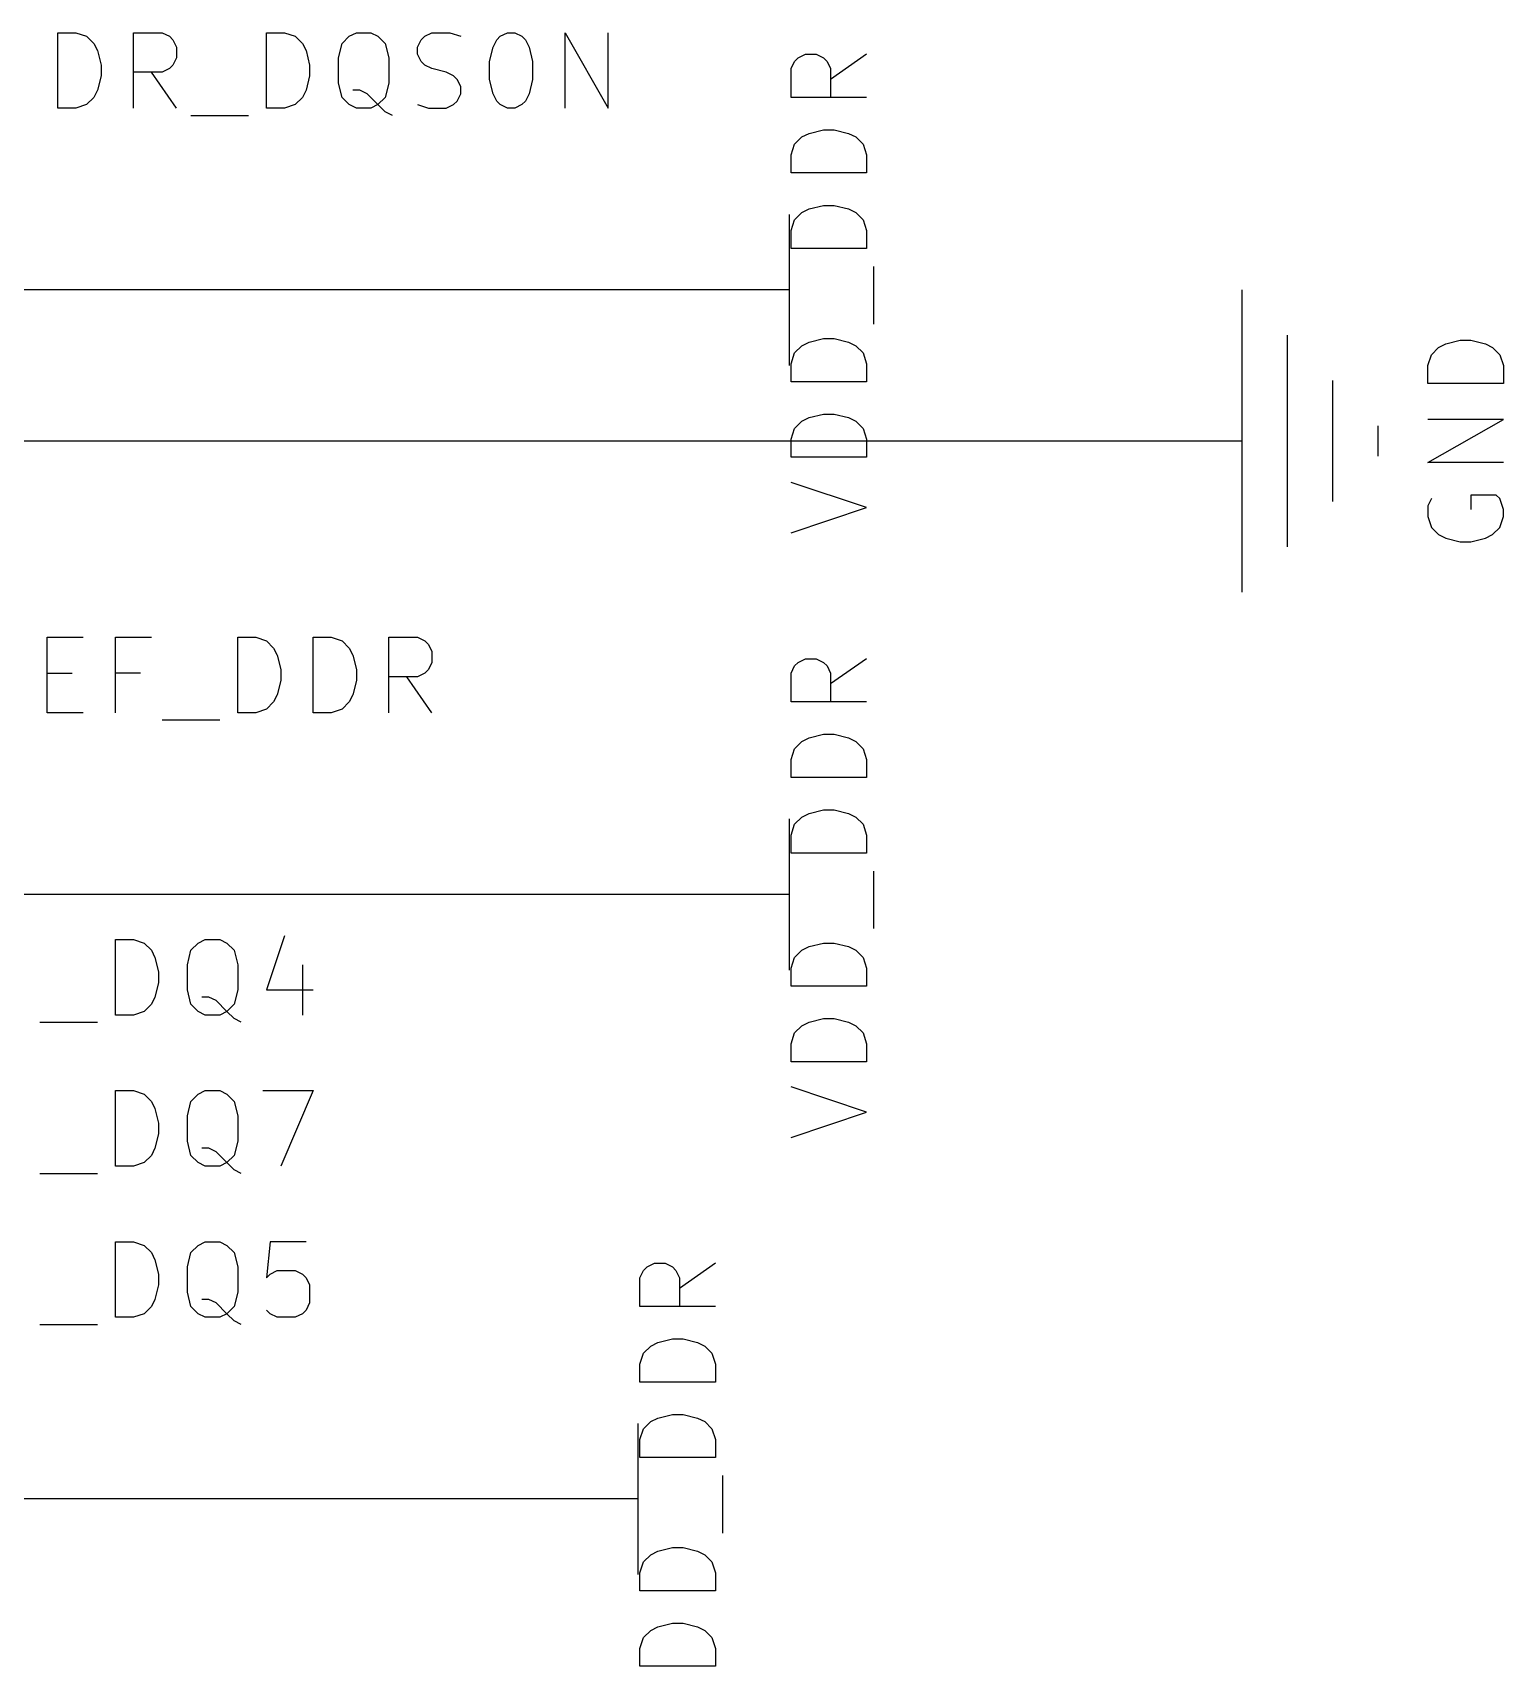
# Model space of a CAD drawing. Header units: millimetres. Extents: x 3 to 246, y -195 to -4.
# Drawn here: x 85.07 to 109.8, y -129.81 to -102.36 of the extents above; entities that cross this region are included whole.
import ezdxf

# ---------------------------------------------------------------- set-up
doc = ezdxf.new("R2010")
doc.units = ezdxf.units.MM
for name, color, linetype in [('GREENSIXTYFIVE', 129, 'CONTINUOUS'), ('LIGHTGREEN', 92, 'CONTINUOUS'), ('RED', 14, 'CONTINUOUS'), ('REDSIX', 19, 'CONTINUOUS')]:
    doc.layers.add(name, color=color, linetype=linetype)

msp = doc.modelspace()

# ---------------------------------------------------------------- linework, layer by layer
at = {"layer": 'GREENSIXTYFIVE', "linetype": 'CONTINUOUS'}
for p, q in [((97.8239, -102.9607), (97.8844, -102.8397)), ((97.8844, -102.8397), (97.9449, -102.7792)), ((97.9449, -102.7792), (98.0658, -102.7188)), ((98.0658, -102.7188), (98.2473, -102.7188)), ((98.2473, -102.7188), (98.3682, -102.7792)), ((98.3682, -102.7792), (98.4287, -102.8397)), ((98.4287, -102.8397), (98.4892, -102.9607)), ((99.0939, -102.7188), (98.4892, -103.1421)), ((97.8239, -103.4445), (97.8239, -102.9607)), ((98.4892, -102.9607), (98.4892, -103.4445)), ((99.0939, -103.4445), (97.8239, -103.4445)), ((98.0054, -104.1097), (98.1263, -104.0492)), ((98.1263, -104.0492), (98.3682, -103.9888)), ((98.3682, -103.9888), (98.5496, -103.9888)), ((98.5496, -103.9888), (98.7915, -104.0492)), ((98.7915, -104.0492), (98.9125, -104.1097)), ((97.8239, -104.4121), (97.8844, -104.2307)), ((97.8844, -104.2307), (98.0054, -104.1097)), ((98.9125, -104.1097), (99.0335, -104.2307)), ((99.0335, -104.2307), (99.0939, -104.4121)), ((97.8239, -104.7145), (97.8239, -104.4121)), ((99.0939, -104.4121), (99.0939, -104.7145)), ((99.0939, -104.7145), (97.8239, -104.7145)), ((97.8844, -105.5007), (98.0054, -105.3797)), ((98.0054, -105.3797), (98.1263, -105.3192)), ((98.1263, -105.3192), (98.3682, -105.2588)), ((98.3682, -105.2588), (98.5496, -105.2588)), ((98.5496, -105.2588), (98.7915, -105.3192)), ((98.7915, -105.3192), (98.9125, -105.3797)), ((98.9125, -105.3797), (99.0335, -105.5007)), ((97.8239, -105.6821), (97.8844, -105.5007)), ((97.8239, -105.9845), (97.8239, -105.6821)), ((99.0335, -105.5007), (99.0939, -105.6821)), ((99.0939, -105.6821), (99.0939, -105.9845)), ((99.0939, -105.9845), (97.8239, -105.9845)), ((99.2149, -107.2545), (99.2149, -106.2868)), ((97.8844, -107.7383), (98.0054, -107.6173)), ((98.0054, -107.6173), (98.1263, -107.5568)), ((98.1263, -107.5568), (98.3682, -107.4964)), ((98.3682, -107.4964), (98.5496, -107.4964)), ((98.5496, -107.4964), (98.7915, -107.5568)), ((98.7915, -107.5568), (98.9125, -107.6173)), ((98.9125, -107.6173), (99.0335, -107.7383)), ((108.7107, -107.6474), (108.8316, -107.5869)), ((108.8316, -107.5869), (109.0735, -107.5265)), ((109.0735, -107.5265), (109.2549, -107.5265)), ((109.2549, -107.5265), (109.4968, -107.5869)), ((109.4968, -107.5869), (109.6178, -107.6474)), ((97.8239, -107.9197), (97.8844, -107.7383)), ((99.0335, -107.7383), (99.0939, -107.9197)), ((108.5292, -107.9498), (108.5897, -107.7684)), ((108.5897, -107.7684), (108.7107, -107.6474)), ((109.6178, -107.6474), (109.7388, -107.7684)), ((109.7388, -107.7684), (109.7992, -107.9498)), ((97.8239, -108.2221), (97.8239, -107.9197)), ((99.0939, -107.9197), (99.0939, -108.2221)), ((108.5292, -108.2522), (108.5292, -107.9498)), ((109.7992, -107.9498), (109.7992, -108.2522)), ((99.0939, -108.2221), (97.8239, -108.2221)), ((109.7992, -108.2522), (108.5292, -108.2522)), ((97.8844, -109.0083), (98.0054, -108.8873)), ((98.0054, -108.8873), (98.1263, -108.8268)), ((98.1263, -108.8268), (98.3682, -108.7664)), ((98.3682, -108.7664), (98.5496, -108.7664)), ((98.5496, -108.7664), (98.7915, -108.8268)), ((98.7915, -108.8268), (98.9125, -108.8873)), ((98.9125, -108.8873), (99.0335, -109.0083)), ((108.5292, -109.5827), (109.7992, -108.857)), ((109.7992, -108.857), (108.5292, -108.857)), ((97.8239, -109.1897), (97.8844, -109.0083)), ((97.8239, -109.4921), (97.8239, -109.1897)), ((99.0335, -109.0083), (99.0939, -109.1897)), ((99.0939, -109.1897), (99.0939, -109.4921)), ((99.0939, -109.4921), (97.8239, -109.4921)), ((109.7992, -109.5827), (108.5292, -109.5827)), ((99.0939, -110.3388), (97.8239, -109.9154)), ((97.8239, -110.7621), (99.0939, -110.3388)), ((108.5897, -110.1874), (108.5292, -110.3084)), ((108.5292, -110.3084), (108.5292, -110.4898)), ((109.6783, -110.127), (109.2549, -110.127)), ((109.2549, -110.127), (109.2549, -110.3689)), ((109.7388, -110.1874), (109.6783, -110.127)), ((109.7992, -110.3689), (109.7388, -110.1874)), ((109.7992, -110.4898), (109.7992, -110.3689)), ((108.5292, -110.4898), (108.5897, -110.6712)), ((109.7388, -110.6712), (109.7992, -110.4898)), ((108.5897, -110.6712), (108.7107, -110.7922)), ((108.7107, -110.7922), (108.8316, -110.8527)), ((108.8316, -110.8527), (109.0735, -110.9131)), ((109.0735, -110.9131), (109.2549, -110.9131)), ((109.2549, -110.9131), (109.4968, -110.8527)), ((109.4968, -110.8527), (109.6178, -110.7922)), ((109.6178, -110.7922), (109.7388, -110.6712)), ((97.8239, -113.1207), (97.8844, -112.9997)), ((97.8844, -112.9997), (97.9449, -112.9392)), ((97.9449, -112.9392), (98.0658, -112.8788)), ((98.0658, -112.8788), (98.2473, -112.8788)), ((98.2473, -112.8788), (98.3682, -112.9392)), ((98.3682, -112.9392), (98.4287, -112.9997)), ((98.4287, -112.9997), (98.4892, -113.1207)), ((99.0939, -112.8788), (98.4892, -113.3021)), ((97.8239, -113.6045), (97.8239, -113.1207)), ((98.4892, -113.1207), (98.4892, -113.6045)), ((99.0939, -113.6045), (97.8239, -113.6045)), ((98.0054, -114.2697), (98.1263, -114.2092)), ((98.1263, -114.2092), (98.3682, -114.1488)), ((98.3682, -114.1488), (98.5496, -114.1488)), ((98.5496, -114.1488), (98.7915, -114.2092)), ((98.7915, -114.2092), (98.9125, -114.2697)), ((97.8239, -114.5721), (97.8844, -114.3907)), ((97.8844, -114.3907), (98.0054, -114.2697)), ((98.9125, -114.2697), (99.0335, -114.3907)), ((99.0335, -114.3907), (99.0939, -114.5721)), ((97.8239, -114.8745), (97.8239, -114.5721)), ((99.0939, -114.5721), (99.0939, -114.8745)), ((99.0939, -114.8745), (97.8239, -114.8745)), ((97.8844, -115.6607), (98.0054, -115.5397)), ((98.0054, -115.5397), (98.1263, -115.4792)), ((98.1263, -115.4792), (98.3682, -115.4188)), ((98.3682, -115.4188), (98.5496, -115.4188)), ((98.5496, -115.4188), (98.7915, -115.4792)), ((98.7915, -115.4792), (98.9125, -115.5397)), ((98.9125, -115.5397), (99.0335, -115.6607)), ((97.8239, -115.8421), (97.8844, -115.6607)), ((97.8239, -116.1445), (97.8239, -115.8421)), ((99.0335, -115.6607), (99.0939, -115.8421)), ((99.0939, -115.8421), (99.0939, -116.1445)), ((99.0939, -116.1445), (97.8239, -116.1445)), ((99.2149, -117.4145), (99.2149, -116.4468)), ((97.8844, -117.8983), (98.0054, -117.7773)), ((98.0054, -117.7773), (98.1263, -117.7168)), ((98.1263, -117.7168), (98.3682, -117.6564)), ((98.3682, -117.6564), (98.5496, -117.6564)), ((98.5496, -117.6564), (98.7915, -117.7168)), ((98.7915, -117.7168), (98.9125, -117.7773)), ((98.9125, -117.7773), (99.0335, -117.8983)), ((97.8239, -118.0797), (97.8844, -117.8983)), ((99.0335, -117.8983), (99.0939, -118.0797)), ((97.8239, -118.3821), (97.8239, -118.0797)), ((99.0939, -118.0797), (99.0939, -118.3821)), ((99.0939, -118.3821), (97.8239, -118.3821)), ((97.8844, -119.1683), (98.0054, -119.0473)), ((98.0054, -119.0473), (98.1263, -118.9868)), ((98.1263, -118.9868), (98.3682, -118.9264)), ((98.3682, -118.9264), (98.5496, -118.9264)), ((98.5496, -118.9264), (98.7915, -118.9868)), ((98.7915, -118.9868), (98.9125, -119.0473)), ((98.9125, -119.0473), (99.0335, -119.1683)), ((97.8239, -119.3497), (97.8844, -119.1683)), ((97.8239, -119.6521), (97.8239, -119.3497)), ((99.0335, -119.1683), (99.0939, -119.3497)), ((99.0939, -119.3497), (99.0939, -119.6521)), ((99.0939, -119.6521), (97.8239, -119.6521)), ((99.0939, -120.4988), (97.8239, -120.0754)), ((97.8239, -120.9221), (99.0939, -120.4988)), ((95.2839, -123.2807), (95.3444, -123.1597)), ((95.3444, -123.1597), (95.4049, -123.0992)), ((95.4049, -123.0992), (95.5258, -123.0388)), ((95.5258, -123.0388), (95.7073, -123.0388)), ((95.7073, -123.0388), (95.8282, -123.0992)), ((95.8282, -123.0992), (95.8887, -123.1597)), ((95.8887, -123.1597), (95.9492, -123.2807)), ((96.5539, -123.0388), (95.9492, -123.4621)), ((95.2839, -123.7645), (95.2839, -123.2807)), ((95.9492, -123.2807), (95.9492, -123.7645)), ((96.5539, -123.7645), (95.2839, -123.7645)), ((95.4654, -124.4297), (95.5863, -124.3692)), ((95.5863, -124.3692), (95.8282, -124.3088)), ((95.8282, -124.3088), (96.0096, -124.3088)), ((96.0096, -124.3088), (96.2515, -124.3692)), ((96.2515, -124.3692), (96.3725, -124.4297)), ((95.2839, -124.7321), (95.3444, -124.5507)), ((95.3444, -124.5507), (95.4654, -124.4297)), ((96.3725, -124.4297), (96.4935, -124.5507)), ((96.4935, -124.5507), (96.5539, -124.7321)), ((95.2839, -125.0345), (95.2839, -124.7321)), ((96.5539, -124.7321), (96.5539, -125.0345)), ((96.5539, -125.0345), (95.2839, -125.0345)), ((95.3444, -125.8207), (95.4654, -125.6997)), ((95.4654, -125.6997), (95.5863, -125.6392)), ((95.5863, -125.6392), (95.8282, -125.5788)), ((95.8282, -125.5788), (96.0096, -125.5788)), ((96.0096, -125.5788), (96.2515, -125.6392)), ((96.2515, -125.6392), (96.3725, -125.6997)), ((96.3725, -125.6997), (96.4935, -125.8207)), ((95.2839, -126.0021), (95.3444, -125.8207)), ((95.2839, -126.3045), (95.2839, -126.0021)), ((96.4935, -125.8207), (96.5539, -126.0021)), ((96.5539, -126.0021), (96.5539, -126.3045)), ((96.5539, -126.3045), (95.2839, -126.3045)), ((96.6749, -127.5745), (96.6749, -126.6068)), ((95.3444, -128.0583), (95.4654, -127.9373)), ((95.4654, -127.9373), (95.5863, -127.8768)), ((95.5863, -127.8768), (95.8282, -127.8164)), ((95.8282, -127.8164), (96.0096, -127.8164)), ((96.0096, -127.8164), (96.2515, -127.8768)), ((96.2515, -127.8768), (96.3725, -127.9373)), ((96.3725, -127.9373), (96.4935, -128.0583)), ((95.2839, -128.2397), (95.3444, -128.0583)), ((96.4935, -128.0583), (96.5539, -128.2397)), ((95.2839, -128.5421), (95.2839, -128.2397)), ((96.5539, -128.2397), (96.5539, -128.5421)), ((96.5539, -128.5421), (95.2839, -128.5421)), ((95.3444, -129.3283), (95.4654, -129.2073)), ((95.4654, -129.2073), (95.5863, -129.1468)), ((95.5863, -129.1468), (95.8282, -129.0864)), ((95.8282, -129.0864), (96.0096, -129.0864)), ((96.0096, -129.0864), (96.2515, -129.1468)), ((96.2515, -129.1468), (96.3725, -129.2073)), ((96.3725, -129.2073), (96.4935, -129.3283)), ((95.2839, -129.5097), (95.3444, -129.3283)), ((95.2839, -129.8121), (95.2839, -129.5097)), ((96.4935, -129.3283), (96.5539, -129.5097)), ((96.5539, -129.5097), (96.5539, -129.8121)), ((96.5539, -129.8121), (95.2839, -129.8121))]:
    msp.add_line(p, q, dxfattribs=at)
at = {"layer": 'LIGHTGREEN', "linetype": 'CONTINUOUS'}
for p, q in [((95.25, -106.68), (69.85, -106.68)), ((102.87, -109.22), (69.85, -109.22)), ((95.25, -116.84), (69.85, -116.84)), ((92.71, -127), (69.85, -127))]:
    msp.add_line(p, q, dxfattribs=at)
at = {"layer": 'RED', "linetype": 'CONTINUOUS'}
for p, q in [((97.79, -105.41), (97.79, -107.95)), ((96.52, -106.68), (95.25, -106.68)), ((97.79, -106.68), (96.52, -106.68)), ((105.41, -111.76), (105.41, -106.68)), ((106.172, -110.998), (106.172, -107.442)), ((106.934, -110.236), (106.934, -108.204)), ((107.696, -109.474), (107.696, -108.966)), ((105.41, -109.22), (102.87, -109.22)), ((97.79, -115.57), (97.79, -118.11)), ((96.52, -116.84), (95.25, -116.84)), ((97.79, -116.84), (96.52, -116.84)), ((95.25, -125.73), (95.25, -128.27)), ((93.98, -127), (92.71, -127)), ((95.25, -127), (93.98, -127))]:
    msp.add_line(p, q, dxfattribs=at)
at = {"layer": 'REDSIX', "linetype": 'CONTINUOUS'}
for p, q in [((85.4967, -103.6269), (85.4967, -102.3569)), ((85.4967, -102.3569), (85.7991, -102.3569)), ((85.7991, -102.3569), (85.9805, -102.4174)), ((86.7667, -103.6269), (86.7667, -102.3569)), ((86.7667, -102.3569), (87.2505, -102.3569)), ((87.2505, -102.3569), (87.3715, -102.4174)), ((89.0043, -103.6269), (89.0043, -102.3569)), ((89.0043, -102.3569), (89.3067, -102.3569)), ((89.3067, -102.3569), (89.4881, -102.4174)), ((90.3953, -102.4174), (90.5162, -102.3569)), ((90.5162, -102.3569), (90.7581, -102.3569)), ((90.7581, -102.3569), (90.8791, -102.4174)), ((91.6653, -102.4174), (91.7863, -102.3569)), ((91.7863, -102.3569), (92.0886, -102.3569)), ((92.0886, -102.3569), (92.2701, -102.4174)), ((92.9353, -102.4174), (93.0562, -102.3569)), ((93.0562, -102.3569), (93.1772, -102.3569)), ((93.1772, -102.3569), (93.2981, -102.4174)), ((94.0238, -103.6269), (94.0238, -102.3569)), ((94.0238, -102.3569), (94.7495, -103.6269)), ((94.7495, -103.6269), (94.7495, -102.3569)), ((85.9805, -102.4174), (86.1015, -102.5384)), ((86.1015, -102.5384), (86.162, -102.6593)), ((86.162, -102.6593), (86.2224, -102.9012)), ((87.3715, -102.4174), (87.432, -102.4779)), ((87.432, -102.4779), (87.4924, -102.5988)), ((87.4924, -102.5988), (87.4924, -102.7803)), ((89.4881, -102.4174), (89.6091, -102.5384)), ((89.6091, -102.5384), (89.6696, -102.6593)), ((89.6696, -102.6593), (89.73, -102.9012)), ((90.2139, -102.7803), (90.2743, -102.5384)), ((90.2743, -102.5384), (90.3953, -102.4174)), ((90.8791, -102.4174), (91, -102.5384)), ((91, -102.5384), (91.0605, -102.7803)), ((91.5444, -102.5988), (91.6048, -102.4779)), ((91.5444, -102.7198), (91.5444, -102.5988)), ((91.6048, -102.4779), (91.6653, -102.4174)), ((92.7539, -102.8407), (92.8143, -102.5988)), ((92.8143, -102.5988), (92.8748, -102.4779)), ((92.8748, -102.4779), (92.9353, -102.4174)), ((93.2981, -102.4174), (93.3586, -102.4779)), ((93.3586, -102.4779), (93.4191, -102.5988)), ((93.4191, -102.5988), (93.4796, -102.8407)), ((86.2224, -102.9012), (86.2224, -103.0826)), ((87.432, -102.9012), (87.3715, -102.9617)), ((87.4924, -102.7803), (87.432, -102.9012)), ((89.73, -102.9012), (89.73, -103.0826)), ((90.2139, -103.2036), (90.2139, -102.7803)), ((91.0605, -102.7803), (91.0605, -103.2036)), ((91.6048, -102.8407), (91.5444, -102.7198)), ((91.6653, -102.9012), (91.6048, -102.8407)), ((91.7863, -102.9617), (91.6653, -102.9012)), ((92.7539, -103.1431), (92.7539, -102.8407)), ((93.4796, -102.8407), (93.4796, -103.1431)), ((86.2224, -103.0826), (86.162, -103.3245)), ((87.2505, -103.0222), (86.7667, -103.0222)), ((87.4924, -103.6269), (87.0691, -103.0222)), ((87.3715, -102.9617), (87.2505, -103.0222)), ((89.73, -103.0826), (89.6696, -103.3245)), ((90.2743, -103.4455), (90.2139, -103.2036)), ((91.0605, -103.2036), (91, -103.4455)), ((92.0282, -103.0222), (91.7863, -102.9617)), ((92.1491, -103.0826), (92.0282, -103.0222)), ((92.2096, -103.1431), (92.1491, -103.0826)), ((92.2701, -103.2641), (92.2096, -103.1431)), ((92.8143, -103.385), (92.7539, -103.1431)), ((93.4796, -103.1431), (93.4191, -103.385)), ((86.1015, -103.4455), (85.9805, -103.5665)), ((86.162, -103.3245), (86.1015, -103.4455)), ((89.6091, -103.4455), (89.4881, -103.5665)), ((89.6696, -103.3245), (89.6091, -103.4455)), ((90.3953, -103.5665), (90.2743, -103.4455)), ((90.5767, -103.3245), (90.4558, -103.3245)), ((90.6977, -103.385), (90.5767, -103.3245)), ((90.8791, -103.5665), (90.6977, -103.385)), ((91, -103.4455), (90.8791, -103.5665)), ((92.1491, -103.5665), (92.2096, -103.506)), ((92.2096, -103.506), (92.2701, -103.385)), ((92.2701, -103.385), (92.2701, -103.2641)), ((92.8748, -103.506), (92.8143, -103.385)), ((92.9353, -103.5665), (92.8748, -103.506)), ((93.3586, -103.506), (93.2981, -103.5665)), ((93.4191, -103.385), (93.3586, -103.506)), ((85.7991, -103.6269), (85.4967, -103.6269)), ((85.9805, -103.5665), (85.7991, -103.6269)), ((87.7344, -103.7479), (88.702, -103.7479)), ((89.3067, -103.6269), (89.0043, -103.6269)), ((89.4881, -103.5665), (89.3067, -103.6269)), ((90.5162, -103.6269), (90.3953, -103.5665)), ((90.7581, -103.6269), (90.5162, -103.6269)), ((90.8791, -103.5665), (90.7581, -103.6269)), ((91, -103.6874), (90.8791, -103.5665)), ((91.121, -103.7479), (91, -103.6874)), ((91.5444, -103.5665), (91.7258, -103.6269)), ((91.7258, -103.6269), (92.0282, -103.6269)), ((92.0282, -103.6269), (92.1491, -103.5665)), ((93.0562, -103.6269), (92.9353, -103.5665)), ((93.1772, -103.6269), (93.0562, -103.6269)), ((93.2981, -103.5665), (93.1772, -103.6269)), ((85.3153, -113.7869), (85.3153, -112.5169)), ((85.3153, -112.5169), (85.9201, -112.5169)), ((86.4643, -113.7869), (86.4643, -112.5169)), ((86.4643, -112.5169), (87.0691, -112.5169)), ((88.5205, -113.7869), (88.5205, -112.5169)), ((88.5205, -112.5169), (88.8229, -112.5169)), ((88.8229, -112.5169), (89.0043, -112.5774)), ((89.7905, -113.7869), (89.7905, -112.5169)), ((89.7905, -112.5169), (90.0929, -112.5169)), ((90.0929, -112.5169), (90.2743, -112.5774)), ((91.0605, -113.7869), (91.0605, -112.5169)), ((91.0605, -112.5169), (91.5443, -112.5169)), ((91.5443, -112.5169), (91.6653, -112.5774)), ((89.0043, -112.5774), (89.1253, -112.6984)), ((89.1253, -112.6984), (89.1858, -112.8193)), ((89.1858, -112.8193), (89.2462, -113.0612)), ((90.2743, -112.5774), (90.3953, -112.6984)), ((90.3953, -112.6984), (90.4558, -112.8193)), ((90.4558, -112.8193), (90.5162, -113.0612)), ((91.6653, -112.5774), (91.7258, -112.6379)), ((91.7258, -112.6379), (91.7862, -112.7588)), ((91.7862, -112.7588), (91.7862, -112.9403)), ((89.2462, -113.0612), (89.2462, -113.2426)), ((90.5162, -113.0612), (90.5162, -113.2426)), ((91.7258, -113.0612), (91.6653, -113.1217)), ((91.7862, -112.9403), (91.7258, -113.0612)), ((85.3153, -113.1217), (85.7387, -113.1217)), ((86.8877, -113.1217), (86.4643, -113.1217)), ((89.2462, -113.2426), (89.1858, -113.4845)), ((90.5162, -113.2426), (90.4558, -113.4845)), ((91.5443, -113.1822), (91.0605, -113.1822)), ((91.7862, -113.7869), (91.3629, -113.1822)), ((91.6653, -113.1217), (91.5443, -113.1822)), ((89.1253, -113.6055), (89.0043, -113.7265)), ((89.1858, -113.4845), (89.1253, -113.6055)), ((90.3953, -113.6055), (90.2743, -113.7265)), ((90.4558, -113.4845), (90.3953, -113.6055)), ((85.9201, -113.7869), (85.3153, -113.7869)), ((87.2506, -113.9079), (88.2182, -113.9079)), ((88.8229, -113.7869), (88.5205, -113.7869)), ((89.0043, -113.7265), (88.8229, -113.7869)), ((90.0929, -113.7869), (89.7905, -113.7869)), ((90.2743, -113.7265), (90.0929, -113.7869)), ((86.4643, -118.8669), (86.4643, -117.5969)), ((86.4643, -117.5969), (86.7667, -117.5969)), ((86.7667, -117.5969), (86.9481, -117.6574)), ((86.9481, -117.6574), (87.0691, -117.7784)), ((87.0691, -117.7784), (87.1296, -117.8993)), ((87.6739, -118.0203), (87.7343, -117.7784)), ((87.7343, -117.7784), (87.8553, -117.6574)), ((87.8553, -117.6574), (87.9762, -117.5969)), ((87.9762, -117.5969), (88.2181, -117.5969)), ((88.2181, -117.5969), (88.3391, -117.6574)), ((88.3391, -117.6574), (88.46, -117.7784)), ((88.46, -117.7784), (88.5205, -118.0203)), ((89.3067, -117.5365), (89.0044, -118.4436)), ((87.1296, -117.8993), (87.19, -118.1412)), ((87.6739, -118.4436), (87.6739, -118.0203)), ((88.5205, -118.0203), (88.5205, -118.4436)), ((89.6091, -118.0203), (89.6091, -118.8669)), ((87.19, -118.3226), (87.1296, -118.5645)), ((87.19, -118.1412), (87.19, -118.3226)), ((87.1296, -118.5645), (87.0691, -118.6855)), ((87.7343, -118.6855), (87.6739, -118.4436)), ((88.0367, -118.5645), (87.9158, -118.5645)), ((88.1577, -118.625), (88.0367, -118.5645)), ((88.5205, -118.4436), (88.46, -118.6855)), ((89.0044, -118.4436), (89.7905, -118.4436)), ((86.7667, -118.8669), (86.4643, -118.8669)), ((86.9481, -118.8065), (86.7667, -118.8669)), ((87.0691, -118.6855), (86.9481, -118.8065)), ((87.8553, -118.8065), (87.7343, -118.6855)), ((87.9762, -118.8669), (87.8553, -118.8065)), ((88.2181, -118.8669), (87.9762, -118.8669)), ((88.3391, -118.8065), (88.1577, -118.625)), ((88.3391, -118.8065), (88.2181, -118.8669)), ((88.46, -118.6855), (88.3391, -118.8065)), ((88.46, -118.9274), (88.3391, -118.8065)), ((85.1944, -118.9879), (86.162, -118.9879)), ((88.581, -118.9879), (88.46, -118.9274)), ((86.4643, -121.4069), (86.4643, -120.1369)), ((86.4643, -120.1369), (86.7667, -120.1369)), ((86.7667, -120.1369), (86.9481, -120.1974)), ((86.9481, -120.1974), (87.0691, -120.3184)), ((87.7343, -120.3184), (87.8553, -120.1974)), ((87.8553, -120.1974), (87.9762, -120.1369)), ((87.9762, -120.1369), (88.2181, -120.1369)), ((88.2181, -120.1369), (88.3391, -120.1974)), ((88.3391, -120.1974), (88.46, -120.3184)), ((88.9439, -120.1369), (89.7905, -120.1369)), ((89.7905, -120.1369), (89.2463, -121.4069)), ((87.0691, -120.3184), (87.1296, -120.4393)), ((87.1296, -120.4393), (87.19, -120.6812)), ((87.6739, -120.5603), (87.7343, -120.3184)), ((88.46, -120.3184), (88.5205, -120.5603)), ((87.19, -120.6812), (87.19, -120.8626)), ((87.6739, -120.9836), (87.6739, -120.5603)), ((88.5205, -120.5603), (88.5205, -120.9836)), ((87.19, -120.8626), (87.1296, -121.1045)), ((87.7343, -121.2255), (87.6739, -120.9836)), ((88.5205, -120.9836), (88.46, -121.2255)), ((86.9481, -121.3465), (86.7667, -121.4069)), ((87.0691, -121.2255), (86.9481, -121.3465)), ((87.1296, -121.1045), (87.0691, -121.2255)), ((87.8553, -121.3465), (87.7343, -121.2255)), ((87.9762, -121.4069), (87.8553, -121.3465)), ((88.0367, -121.1045), (87.9158, -121.1045)), ((88.1577, -121.165), (88.0367, -121.1045)), ((88.3391, -121.3465), (88.1577, -121.165)), ((88.3391, -121.3465), (88.2181, -121.4069)), ((88.46, -121.2255), (88.3391, -121.3465)), ((88.46, -121.4674), (88.3391, -121.3465)), ((85.1944, -121.5279), (86.162, -121.5279)), ((86.7667, -121.4069), (86.4643, -121.4069)), ((88.2181, -121.4069), (87.9762, -121.4069)), ((88.581, -121.5279), (88.46, -121.4674)), ((86.4643, -123.9469), (86.4643, -122.6769)), ((86.4643, -122.6769), (86.7667, -122.6769)), ((86.7667, -122.6769), (86.9481, -122.7374)), ((87.8553, -122.7374), (87.9762, -122.6769)), ((87.9762, -122.6769), (88.2181, -122.6769)), ((88.2181, -122.6769), (88.3391, -122.7374)), ((89.0648, -122.6769), (89.0044, -123.2817)), ((89.6696, -122.6769), (89.0648, -122.6769)), ((86.9481, -122.7374), (87.0691, -122.8584)), ((87.0691, -122.8584), (87.1296, -122.9793)), ((87.1296, -122.9793), (87.19, -123.2212)), ((87.6739, -123.1003), (87.7343, -122.8584)), ((87.7343, -122.8584), (87.8553, -122.7374)), ((88.3391, -122.7374), (88.46, -122.8584)), ((88.46, -122.8584), (88.5205, -123.1003)), ((87.19, -123.2212), (87.19, -123.4026)), ((87.6739, -123.5236), (87.6739, -123.1003)), ((88.5205, -123.1003), (88.5205, -123.5236)), ((89.0044, -123.2817), (89.0648, -123.2212)), ((89.0648, -123.2212), (89.1858, -123.1607)), ((89.1858, -123.1607), (89.4882, -123.1607)), ((89.4882, -123.1607), (89.6091, -123.2212)), ((89.6091, -123.2212), (89.6696, -123.2817)), ((87.19, -123.4026), (87.1296, -123.6445)), ((87.7343, -123.7655), (87.6739, -123.5236)), ((88.5205, -123.5236), (88.46, -123.7655)), ((89.6696, -123.2817), (89.7301, -123.4026)), ((89.7301, -123.4026), (89.7301, -123.705)), ((87.0691, -123.7655), (86.9481, -123.8865)), ((87.1296, -123.6445), (87.0691, -123.7655)), ((87.8553, -123.8865), (87.7343, -123.7655)), ((88.0367, -123.6445), (87.9158, -123.6445)), ((88.1577, -123.705), (88.0367, -123.6445)), ((88.3391, -123.8865), (88.1577, -123.705)), ((88.46, -123.7655), (88.3391, -123.8865)), ((89.7301, -123.705), (89.6696, -123.826)), ((85.1944, -124.0679), (86.162, -124.0679)), ((86.7667, -123.9469), (86.4643, -123.9469)), ((86.9481, -123.8865), (86.7667, -123.9469)), ((87.9762, -123.9469), (87.8553, -123.8865)), ((88.2181, -123.9469), (87.9762, -123.9469)), ((88.3391, -123.8865), (88.2181, -123.9469)), ((88.46, -124.0074), (88.3391, -123.8865)), ((88.581, -124.0679), (88.46, -124.0074)), ((89.0648, -123.8865), (89.0044, -123.826)), ((89.1858, -123.9469), (89.0648, -123.8865)), ((89.4882, -123.9469), (89.1858, -123.9469)), ((89.6091, -123.8865), (89.4882, -123.9469)), ((89.6696, -123.826), (89.6091, -123.8865))]:
    msp.add_line(p, q, dxfattribs=at)

doc.saveas('drawing.dxf')
